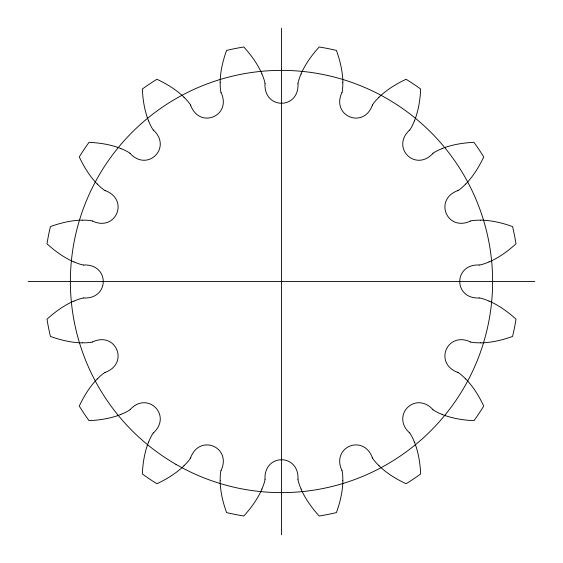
<?xml version="1.0" encoding="UTF-8"?>
<svg xmlns="http://www.w3.org/2000/svg" width="563" height="563" viewBox="0 0 563 563"><rect width="100%" height="100%" fill="white"/><g stroke="black" fill="none" stroke-linecap="round" stroke-linejoin="round"><path stroke-width="0.84" d="M220.126 82.297C220.316 71.388 222.899 60.642 226.579 50.424A237.516 237.516 0 0 1 243.807 46.996C251.119 55.033 257.622 63.971 261.971 73.971M342.874 480.703C342.684 491.612 340.101 502.358 336.421 512.576A237.516 237.516 0 0 1 319.193 516.004C311.881 507.967 305.378 499.029 301.029 489.029M298.003 83.781C299.136 109.729 263.864 109.729 264.997 83.781M264.997 479.219C263.878 453.264 299.122 453.264 298.003 479.219M221.083 470.485C232.055 446.931 199.485 433.44 190.59 457.853M341.917 92.515C330.945 116.069 363.515 129.56 372.41 105.147M148.562 442.054C144.564 452.202 142.84 463.117 142.333 473.976A237.516 237.516 0 0 0 156.936 483.73C166.768 479.106 176.191 473.335 184.038 465.756M414.438 120.946C418.436 110.798 420.16 99.883 420.667 89.024A237.516 237.516 0 0 0 406.064 79.27C396.232 83.894 386.809 89.665 378.962 97.244M301.029 73.971C305.378 63.971 311.881 55.033 319.193 46.996A237.516 237.516 0 0 1 336.421 50.424C340.101 60.642 342.684 71.388 342.874 82.297M261.971 489.029C257.622 499.029 251.119 507.967 243.807 516.004A237.516 237.516 0 0 1 226.579 512.576C222.899 502.358 220.316 491.612 220.126 480.703M153.361 432.975C172.51 415.417 147.583 390.49 130.025 409.639M409.639 130.025C390.49 147.583 415.417 172.51 432.975 153.361M97.244 378.962C89.665 386.809 83.894 396.232 79.27 406.064A237.516 237.516 0 0 0 89.024 420.667C99.883 420.16 110.798 418.436 120.946 414.438M465.756 184.038C473.335 176.191 479.106 166.768 483.73 156.936A237.516 237.516 0 0 0 473.976 142.333C463.117 142.84 452.202 144.564 442.054 148.562M105.147 372.41C129.553 363.529 116.055 330.938 92.515 341.917M457.853 190.59C433.44 199.485 446.931 232.055 470.485 221.083M73.971 301.029C63.971 305.378 55.033 311.881 46.996 319.193A237.516 237.516 0 0 0 50.424 336.421C60.642 340.101 71.388 342.684 82.297 342.874M489.029 261.971C499.029 257.622 507.967 251.119 516.004 243.807A237.516 237.516 0 0 0 512.576 226.579C502.358 222.899 491.612 220.316 480.703 220.126M83.781 298.003C109.736 299.122 109.736 263.878 83.781 264.997M479.219 264.997C453.264 263.878 453.264 299.122 479.219 298.003M82.297 220.126C71.388 220.316 60.642 222.899 50.424 226.579A237.516 237.516 0 0 0 46.996 243.807C55.033 251.119 63.971 257.622 73.971 261.971M480.703 342.874C491.612 342.684 502.358 340.101 512.576 336.421A237.516 237.516 0 0 0 516.004 319.193C507.967 311.881 499.029 305.378 489.029 301.029M28.15 281.5L534.85 281.5M92.515 221.083C116.069 232.055 129.56 199.485 105.147 190.59M470.485 341.917C446.931 330.945 433.44 363.515 457.853 372.41M120.946 148.562C110.798 144.564 99.883 142.84 89.024 142.333A237.516 237.516 0 0 0 79.27 156.936C83.894 166.768 89.665 176.191 97.244 184.038M442.054 414.438C452.202 418.436 463.117 420.16 473.976 420.667A237.516 237.516 0 0 0 483.73 406.064C479.106 396.232 473.335 386.809 465.756 378.962M130.025 153.361C147.569 172.51 172.51 147.569 153.361 130.025M432.975 409.639C415.417 390.49 390.49 415.417 409.639 432.975M184.038 97.244C176.191 89.665 166.768 83.894 156.936 79.27A237.516 237.516 0 0 0 142.333 89.024C142.84 99.883 144.564 110.798 148.562 120.946M378.962 465.756C386.809 473.335 396.232 479.106 406.064 483.73A237.516 237.516 0 0 0 420.667 473.976C420.16 463.117 418.436 452.202 414.438 442.054M190.59 105.147C199.485 129.56 232.055 116.069 221.083 92.515M372.41 457.853C363.515 433.44 330.945 446.931 341.917 470.485M281.5 28.15L281.5 534.85M480.703 342.783A44.428 44.428 0 0 1 470.457 342.044M457.93 372.305A44.428 44.428 0 0 1 465.692 379.026M442.089 414.347A44.428 44.428 0 0 1 432.905 409.751M409.751 432.905A44.428 44.428 0 0 1 414.347 442.089M379.026 465.692A44.428 44.428 0 0 1 372.305 457.93M342.044 470.457A44.428 44.428 0 0 1 342.783 480.703M301.114 488.987A44.428 44.428 0 0 1 297.876 479.247M265.124 479.247A44.428 44.428 0 0 1 261.886 488.987M220.217 480.703A44.428 44.428 0 0 1 220.956 470.457M190.695 457.93A44.428 44.428 0 0 1 183.974 465.692M148.653 442.089A44.428 44.428 0 0 1 153.249 432.905M130.095 409.751A44.428 44.428 0 0 1 120.911 414.347M97.308 379.026A44.428 44.428 0 0 1 105.07 372.305M92.543 342.044A44.428 44.428 0 0 1 82.297 342.783M74.013 301.114A44.428 44.428 0 0 1 83.753 297.876M83.753 265.124A44.428 44.428 0 0 1 74.013 261.886M82.297 220.217A44.428 44.428 0 0 1 92.543 220.956M105.07 190.695A44.428 44.428 0 0 1 97.308 183.974M120.911 148.653A44.428 44.428 0 0 1 130.095 153.249M153.249 130.095A44.428 44.428 0 0 1 148.653 120.911M183.974 97.308A44.428 44.428 0 0 1 190.695 105.07M220.956 92.543A44.428 44.428 0 0 1 220.217 82.297M261.886 74.013A44.428 44.428 0 0 1 265.124 83.753M297.876 83.753A44.428 44.428 0 0 1 301.114 74.013M342.783 82.297A44.428 44.428 0 0 1 342.044 92.543M372.305 105.07A44.428 44.428 0 0 1 379.026 97.308M414.347 120.911A44.428 44.428 0 0 1 409.751 130.095M432.905 153.249A44.428 44.428 0 0 1 442.089 148.653M465.692 183.974A44.428 44.428 0 0 1 457.93 190.695M470.457 220.956A44.428 44.428 0 0 1 480.703 220.217M488.987 261.886A44.428 44.428 0 0 1 479.247 265.124M479.247 297.876A44.428 44.428 0 0 1 488.987 301.114M175.938 464.341A211.125 211.125 0 0 0 492.625 281.5A211.125 211.125 0 0 0 175.938 98.659A211.125 211.125 0 0 0 175.938 464.341"/></g></svg>
